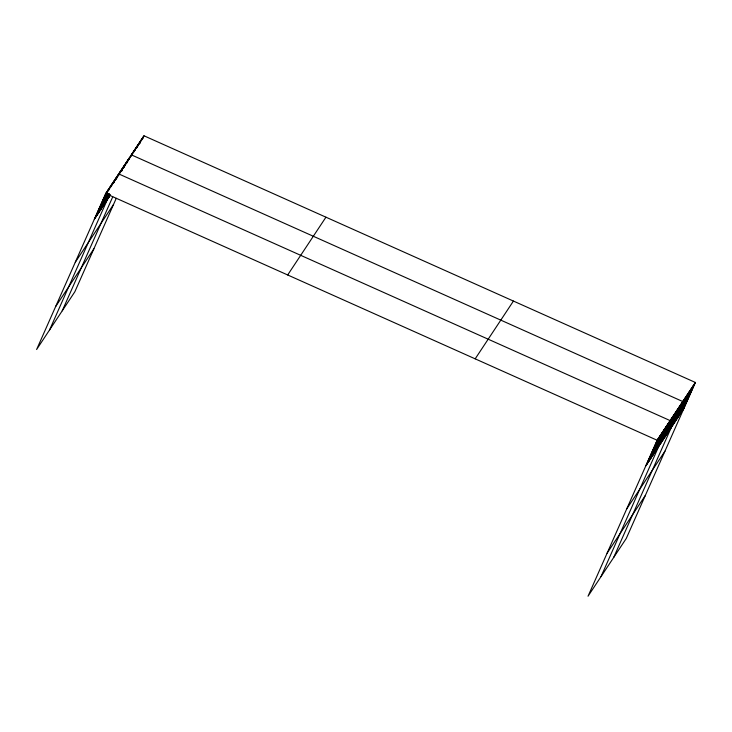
<?xml version="1.0" encoding="UTF-8"?>
<svg xmlns="http://www.w3.org/2000/svg" width="732" height="732" viewBox="0 0 732 732"><rect width="100%" height="100%" fill="white"/><g stroke="black" fill="none" stroke-linecap="round" stroke-linejoin="round"><path stroke-width="1.1" d="M695.4 382.47L657.144 440.252L588.025 596.223L626.281 538.441L695.4 382.47L143.975 135.777L105.719 193.559L36.6 349.53L74.856 291.748L116.26 198.308M94.913 218.365L106.286 192.699M95.471 217.514L106.845 191.848M96.038 216.663L107.412 190.997M96.606 215.803L107.979 190.137M97.173 214.952L108.546 189.286M97.74 214.101L106.835 193.568M108.199 190.485L109.114 188.435M98.298 213.241L106.945 193.742M108.309 190.659L109.672 187.575M98.866 212.39L107.055 193.907M108.418 190.832L110.239 186.724M99.433 211.539L107.165 194.081M109.443 188.948L110.806 185.873M100 210.679L107.732 193.23M110.459 187.072L111.374 185.013M100.568 209.828L107.842 193.404M110.569 187.246L111.941 184.162M101.126 208.977L107.952 193.577M111.136 186.386L112.499 183.311M101.693 208.117L108.061 193.742M111.246 186.559L113.067 182.451M102.26 207.266L108.171 193.916M112.728 183.65L113.634 181.6M102.828 206.415L108.281 194.09M112.838 183.824L114.201 180.749M103.395 205.555L108.4 194.264M113.396 182.973L114.768 179.889M103.953 204.704L108.51 194.438M113.515 183.146L115.327 179.038M104.52 203.853L108.62 194.611M114.073 182.286L115.894 178.187M105.088 202.993L108.729 194.785M115.555 179.386L116.461 177.327M105.655 202.142L109.297 193.925M115.665 179.56L117.029 176.476M106.222 201.291L109.407 194.099M115.775 179.724L117.596 175.625M106.781 200.431L109.516 194.273M116.791 177.849L118.154 174.765M49.602 329.885L109.626 194.447M116.9 178.022L118.721 173.914L670.155 420.607L601.036 576.578M107.924 198.711L109.745 194.602M117.934 176.128L119.298 173.045M108.501 197.841L109.864 194.767M118.502 175.259L119.874 172.176M109.068 196.981L109.983 194.922M118.621 175.424L120.441 171.315M119.655 173.53L121.018 170.446M120.679 171.636L121.594 169.577M120.798 171.791L122.162 168.717M121.375 170.931L122.738 167.848M121.494 171.087L123.315 166.978M121.613 171.242L123.891 166.109M123.095 168.323L124.458 165.249M123.671 167.463L125.035 164.38M123.79 167.619L125.611 163.511M124.367 166.75L126.179 162.65M125.849 163.831L126.755 161.781M125.968 163.995L127.331 160.912M126.535 163.126L127.908 160.043M126.654 163.291L128.475 159.183M127.231 162.422L129.052 158.313M128.713 159.503L129.628 157.444M128.832 159.658L129.747 157.609M129.408 158.798L130.772 155.715M62.229 310.816L112.719 196.89M131.01 156.035L131.925 153.976M131.129 156.19L132.492 153.116M131.705 155.33L133.068 152.247M132.282 154.461L133.645 151.378M133.306 152.567L134.212 150.518M133.883 151.698L134.789 149.648M134.002 151.863L135.365 148.779M135.027 149.969L135.942 147.91M135.145 150.124L136.509 147.05M136.179 148.23L137.085 146.18M136.747 147.37L137.662 145.311M136.866 147.525L138.229 144.451M136.985 147.69L138.805 143.582M138.019 145.796L139.382 142.713M139.043 143.902L139.958 141.843M139.162 144.058L140.526 140.983M139.739 143.198L141.102 140.114M139.858 143.353L141.679 139.245M141.34 140.434L142.246 138.385M141.917 139.565L142.822 137.515M142.035 139.73L143.399 136.646M142.603 138.86L143.975 135.777M646.338 465.058L657.711 439.392M646.905 464.207L658.278 438.541M647.472 463.347L658.846 437.69M648.03 462.496L659.404 436.83M648.598 461.645L659.971 435.979M649.165 460.785L660.538 435.119M649.732 459.934L661.106 434.268M650.3 459.083L661.673 433.417M650.858 458.223L662.231 432.557M651.425 457.372L662.799 431.706M651.992 456.521L663.366 430.855M652.56 455.661L663.933 429.995M653.127 454.81L664.5 429.144M653.694 453.959L665.059 428.293M654.252 453.099L665.626 427.433M654.82 452.248L666.193 426.582M655.387 451.397L666.761 425.731M655.954 450.537L667.328 424.871M656.522 449.686L667.886 424.02M657.08 448.835L668.453 423.169M657.647 447.975L669.021 422.309M658.214 447.124L669.588 421.458M659.349 445.404L670.722 419.738M659.925 444.534L671.299 418.869M660.502 443.665L671.875 418.009M661.078 442.805L672.452 417.139M661.646 441.936L673.019 416.27M662.222 441.067L673.596 415.401M662.799 440.207L674.172 414.541M663.366 439.337L674.739 413.672M663.942 438.468L675.316 412.802M664.519 437.599L675.892 411.942M665.095 436.739L676.469 411.073M665.663 435.869L677.036 410.204M666.239 435L677.612 409.334M666.815 434.14L678.189 408.474M667.383 433.271L678.756 407.605M667.959 432.402L679.333 406.736M668.536 431.532L679.909 405.876M669.112 430.672L680.486 405.006M669.679 429.803L681.053 404.137M670.256 428.934L681.629 403.268M670.832 428.074L682.206 402.408M613.663 557.51L682.773 401.539L131.348 154.845M671.976 426.335L683.349 400.669M672.552 425.466L683.926 399.809M673.129 424.606L684.493 398.94M673.696 423.737L685.07 398.071M674.273 422.867L685.646 397.202M674.849 422.007L686.223 396.341M675.416 421.138L686.79 395.472M675.993 420.269L687.366 394.603M676.569 419.399L687.943 393.743M677.137 418.539L688.51 392.874M677.713 417.67L689.087 392.004M678.289 416.801L689.663 391.135M678.866 415.941L690.239 390.275M679.433 415.071L690.807 389.406M680.01 414.202L691.383 388.536M680.586 413.333L691.96 387.676M681.153 412.473L692.527 386.807M681.73 411.604L693.103 385.938M682.306 410.734L693.68 385.069M682.883 409.874L694.256 384.209M683.45 409.005L694.824 383.339M94.346 219.225L110.221 195.243M75.286 262.221L113.542 204.448M55.659 306.525L93.906 248.752M287.685 274.967L325.941 217.194M475.178 358.836L513.425 301.062M645.77 465.909L684.027 408.136M626.72 508.914L664.967 451.141M607.084 553.218L645.34 495.445M105.719 193.559L657.144 440.252"/></g></svg>
